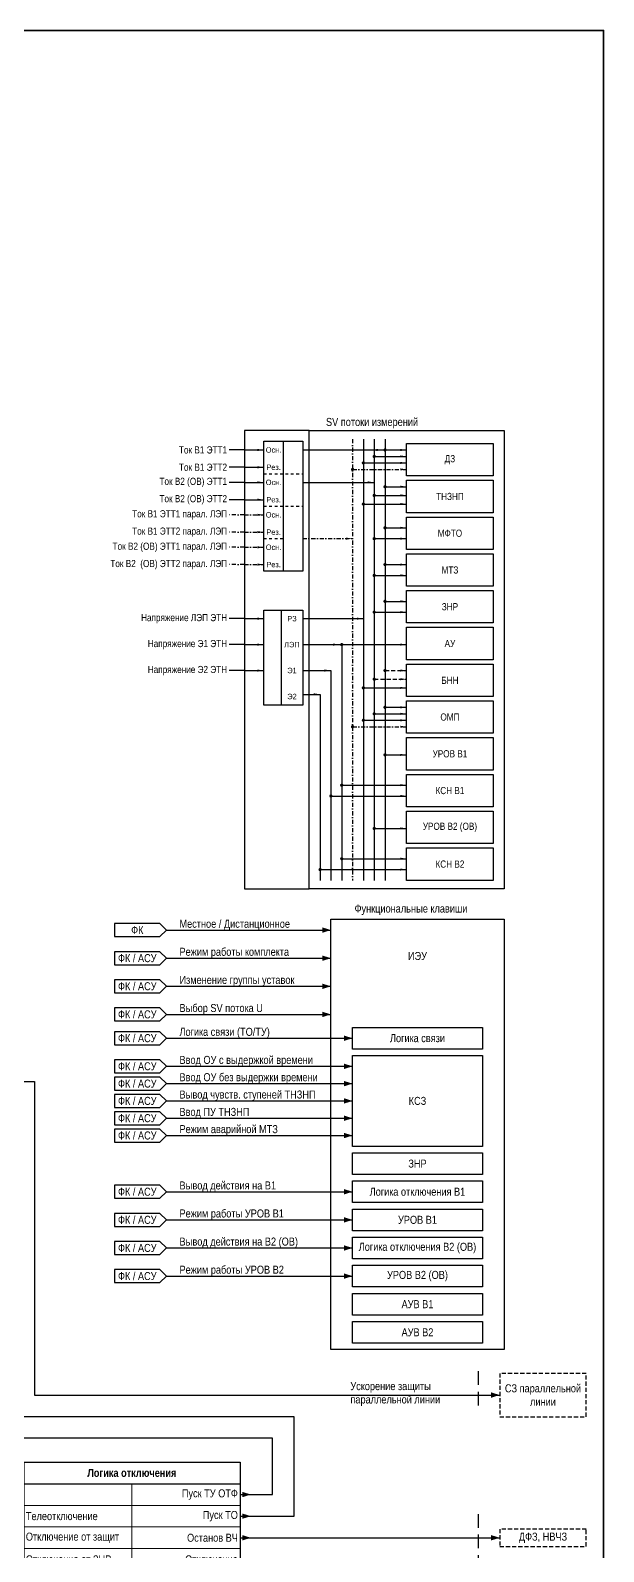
# Model space of a CAD drawing. Header units: millimetres. Extents: x -14593 to 14732, y -17400 to 5232.
# Drawn here: x 5458 to 5723, y -6422 to -5719 of the extents above; entities that cross this region are included whole.
import ezdxf

# ---------------------------------------------------------------- set-up
doc = ezdxf.new("R2010")
doc.units = ezdxf.units.MM
for name, pattern in [('JIS_02_1.2', [2.5, 1.25, -1.25]), ('штриховая2', [9.525, 6.35, -3.175]), ('штрихпунктирная2', [12.7, 6.35, -3.175, 0, -3.175])]:
    doc.linetypes.add(name, pattern=pattern)
for name, color, linetype, lineweight in [('Основная', 7, 'Continuous', 30), ('Отключение_включение', 1, 'Continuous', 30), ('Цепи внешние', 84, 'Continuous', 30), ('Цепи внутренние', 5, 'Continuous', 30), ('Цепи ТН', 200, 'Continuous', 30), ('Цепи ТТ', 23, 'Continuous', 30), ('Цепи ТТ  других присоединений', 23, 'штрихпунктирная2', 30), ('Цепь - ФК и АСУ', 132, 'Continuous', 30)]:
    doc.layers.add(name, color=color, linetype=linetype, lineweight=lineweight)
doc.layers.add('Рамка', color=8, linetype='Continuous', lineweight=35, plot=False)
doc.styles.add('Narrow', font='ARIALN.TTF')
doc.styles.add('Табл дан', font='ARIALN.TTF')
doc.styles.add('Табл загол', font='ARIALNB.TTF')

# ---------------------------------------------------------------- blocks, each defined once
blk = doc.blocks.new('*T428')
at = {"layer": 'Основная', "color": 0, "linetype": 'ByBlock', "lineweight": -2, "transparency": 16777216}
for p, q in [((0, 0), (100, 0)), ((0, 0), (0, -10)), ((100, 0), (100, -10))]:
    blk.add_line(p, q, dxfattribs=at)
at = {"layer": 'Основная', "color": 0, "linetype": 'ByBlock', "lineweight": 30, "transparency": 16777216}
for p, q in [((0, -10), (100, -10)), ((0, -10), (0, -70)), ((100, -10), (100, -70)), ((0, -70), (100, -70))]:
    blk.add_line(p, q, dxfattribs=at)
at = {"layer": 'Основная', "color": 0, "linetype": 'ByBlock', "lineweight": 18, "transparency": 16777216}
for p, q in [((50, -10), (50, -70)), ((0, -20), (100, -20)), ((0, -30), (100, -30)), ((0, -40), (100, -40)), ((0, -50), (100, -50)), ((50, -60), (100, -60))]:
    blk.add_line(p, q, dxfattribs=at)
at = {"layer": 'Основная', "color": 0, "transparency": 16777216, "char_height": 3.7}
for s, insert, width, attachment_point, style in [('{\\C256;Логика отключения}', (50, -5), 97, 5, 'Табл загол'), ('Пуск ТУ ОТФ', (99, -15), 48, 6, 'Табл дан'), ('Телеотключение', (1, -25), 48, 4, 'Табл дан'), ('Пуск ТО', (99, -25), 48, 6, 'Табл дан'), ('{\\C256;Отключение от защит}', (1, -35), 48, 4, 'Табл дан'), ('Останов ВЧ', (99, -35), 48, 6, 'Табл дан'), ('Отключение от ЗНР', (1, -45), 48, 4, 'Табл дан'), ('Отключение', (99, -45), 48, 6, 'Табл дан'), ('Запрет АПВ', (99, -55), 48, 6, 'Табл дан'), ('Отключение от УРОВ', (1, -60), 48, 4, 'Табл дан')]:
    blk.add_mtext(s, dxfattribs=dict(at, insert=insert, width=width, attachment_point=attachment_point, style=style))
blk = doc.blocks.new('Point')
at = {"layer": 'Основная', "color": 0, "const_width": 1.5}
blk.add_lwpolyline([(-0.75, 0, 1), (0.75, 0, 1)], format="xyb", close=True, dxfattribs=at)

msp = doc.modelspace()

# ---------------------------------------------------------------- linework, layer by layer
at = {"layer": 'Основная', "ltscale": 0.3}
msp.add_lwpolyline([(5587, -5904), (5557, -5904), (5557, -6116), (5587, -6116)], dxfattribs=at)
for points in [[(5587, -5904), (5677, -5904), (5677, -6116), (5587, -6116)], [(5607, -6180), (5667, -6180), (5667, -6190), (5607, -6190)], [(5607, -6193), (5667, -6193), (5667, -6235), (5607, -6235)], [(5607, -6238), (5667, -6238), (5667, -6248), (5607, -6248)], [(5607, -6251), (5667, -6251), (5667, -6261), (5607, -6261)], [(5607, -6264), (5667, -6264), (5667, -6274), (5607, -6274)], [(5607, -6277), (5667, -6277), (5667, -6287), (5607, -6287)], [(5607, -6290), (5667, -6290), (5667, -6300), (5607, -6300)], [(5607, -6303), (5667, -6303), (5667, -6313), (5607, -6313)], [(5607, -6316), (5667, -6316), (5667, -6326), (5607, -6326)]]:
    msp.add_lwpolyline(points, close=True, dxfattribs=at)
at = {"layer": 'Основная'}
for points in [[(5632, -5910), (5672, -5910), (5672, -5925), (5632, -5925)], [(5632, -5927), (5672, -5927), (5672, -5942), (5632, -5942)], [(5632, -5944), (5672, -5944), (5672, -5959), (5632, -5959)], [(5632, -5961), (5672, -5961), (5672, -5976), (5632, -5976)], [(5632, -5978), (5672, -5978), (5672, -5993), (5632, -5993)], [(5632, -5995), (5672, -5995), (5672, -6010), (5632, -6010)], [(5632, -6012), (5672, -6012), (5672, -6027), (5632, -6027)], [(5632, -6029), (5672, -6029), (5672, -6044), (5632, -6044)], [(5632, -6046), (5672, -6046), (5672, -6061), (5632, -6061)], [(5632, -6063), (5672, -6063), (5672, -6078), (5632, -6078)], [(5632, -6080), (5672, -6080), (5672, -6095), (5632, -6095)], [(5632, -6097), (5672, -6097), (5672, -6112), (5632, -6112)], [(5597, -6130), (5677, -6130), (5677, -6329), (5597, -6329)]]:
    msp.add_lwpolyline(points, close=True, dxfattribs=at)
at = {"layer": 'Отключение_включение', "ltscale": 0.3}
for points in [[(5580, -6360), (5440, -6360)], [(5580, -6406), (5580, -6360)], [(5555, -6406), (5580, -6406)]]:
    msp.add_lwpolyline(points, dxfattribs=at)
msp.add_lwpolyline([(5560, -6406, 0, 2.5, 0), (5556, -6406, 0, 0, 0)], format="xyseb", dxfattribs=at)
at = {"layer": 'Рамка', "color": 1}
msp.add_lwpolyline([(4989, -5719), (5723, -5719), (5723, -7016), (4989, -7016)], close=True, dxfattribs=at)
at = {"layer": 'Цепи внешние'}
for points in [[(5365, -6205), (5460, -6205)], [(5460, -6350), (5675, -6350)], [(5555, -6416), (5675, -6416)]]:
    msp.add_lwpolyline(points, dxfattribs=at)
at = {"layer": 'Цепи внешние', "ltscale": 0.3}
msp.add_lwpolyline([(5460, -6205), (5460, -6350)], dxfattribs=at)
at = {"layer": 'Цепи внешние', "linetype": 'штриховая2', "ltscale": 0.3}
for points in [[(5715, -6340), (5675, -6340), (5675, -6360), (5715, -6360)], [(5715, -6412), (5675, -6412), (5675, -6420), (5715, -6420)]]:
    msp.add_lwpolyline(points, close=True, dxfattribs=at)
at = {"layer": 'Цепи внешние', "ltscale": 0.3}
for points in [[(5675, -6350, 0, 2.5, 0), (5671, -6350, 0, 0, 0)], [(5560, -6416, 0, 2.5, 0), (5556, -6416, 0, 0, 0)], [(5675, -6416, 0, 2.5, 0), (5671, -6416, 0, 0, 0)]]:
    msp.add_lwpolyline(points, format="xyseb", dxfattribs=at)
at = {"layer": 'Цепи внутренние', "linetype": 'штриховая2'}
for points in [[(5665, -6339), (5665, -6358)], [(5665, -6405), (5665, -6725)]]:
    msp.add_lwpolyline(points, dxfattribs=at)
at = {"layer": 'Цепи внутренние'}
for points in [[(5570, -6370), (5430, -6370)], [(5570, -6396), (5570, -6370)], [(5555, -6396), (5570, -6396)]]:
    msp.add_lwpolyline(points, dxfattribs=at)
at = {"layer": 'Цепи внутренние', "ltscale": 0.3}
msp.add_lwpolyline([(5560, -6396, 0, 2.5, 0), (5556, -6396, 0, 0, 0)], format="xyseb", dxfattribs=at)
at = {"layer": 'Цепи ТН', "ltscale": 0.3}
for points in [[(5612, -5908), (5612, -6112)], [(5612, -5919), (5632, -5919)], [(5612, -5938), (5632, -5938)], [(5557, -5991), (5550, -5991)], [(5557, -5991), (5566, -5991)], [(5584, -5991), (5612, -5991)], [(5557, -6003), (5550, -6003)], [(5557, -6003), (5566, -6003)], [(5584, -6003), (5602, -6003)], [(5602, -6003), (5602, -6112)], [(5602, -6003), (5632, -6003)], [(5557, -6015), (5550, -6015)], [(5557, -6015), (5566, -6015)], [(5584, -6015), (5597, -6015)], [(5597, -6015), (5597, -6112)], [(5584, -6026), (5592, -6026)], [(5592, -6026), (5592, -6112)], [(5612, -6023), (5632, -6023)], [(5612, -6038), (5632, -6038)], [(5602, -6068), (5632, -6068)], [(5597, -6073), (5632, -6073)], [(5602, -6102), (5632, -6102)], [(5592, -6107), (5632, -6107)]]:
    msp.add_lwpolyline(points, dxfattribs=at)
at = {"layer": 'Цепи ТН'}
for points in [[(5632, -5919, 0, 1, 0), (5629, -5919, 0, 0, 0)], [(5632, -5938, 0, 1, 0), (5629, -5938, 0, 0, 0)], [(5566, -5991, 0, 1, 0), (5563, -5991, 0, 0, 0)], [(5612, -5991, 0, 1, 0), (5609, -5991, 0, 0, 0)], [(5566, -6003, 0, 1, 0), (5563, -6003, 0, 0, 0)], [(5601, -6003, 0, 1, 0), (5598, -6003, 0, 0, 0)], [(5632, -6003, 0, 1, 0), (5629, -6003, 0, 0, 0)], [(5566, -6015, 0, 1, 0), (5563, -6015, 0, 0, 0)], [(5597, -6015, 0, 1, 0), (5594, -6015, 0, 0, 0)], [(5592, -6026, 0, 1, 0), (5589, -6026, 0, 0, 0)], [(5632, -6023, 0, 1, 0), (5629, -6023, 0, 0, 0)], [(5632, -6038, 0, 1, 0), (5629, -6038, 0, 0, 0)], [(5632, -6068, 0, 1, 0), (5629, -6068, 0, 0, 0)], [(5632, -6073, 0, 1, 0), (5629, -6073, 0, 0, 0)], [(5632, -6102, 0, 1, 0), (5629, -6102, 0, 0, 0)], [(5632, -6107, 0, 1, 0), (5629, -6107, 0, 0, 0)]]:
    msp.add_lwpolyline(points, format="xyseb", dxfattribs=at)
at = {"layer": 'Цепи ТН', "ltscale": 0.3}
msp.add_lwpolyline([(5566, -5987), (5584, -5987), (5584, -6031), (5566, -6031)], close=True, dxfattribs=at)
at = {"layer": 'Цепи ТН'}
msp.add_lwpolyline([(5574, -5987), (5574, -6031)], dxfattribs=at)
at = {"layer": 'Цепи ТТ', "ltscale": 0.3}
for points in [[(5617, -5908), (5617, -6112)], [(5622, -5908), (5622, -6112)], [(5557, -5913), (5550, -5913)], [(5557, -5913), (5550, -5913)], [(5557, -5913), (5566, -5913)], [(5584, -5913), (5622, -5913)], [(5622, -5913), (5632, -5913)], [(5557, -5921), (5550, -5921)], [(5557, -5921), (5566, -5921)], [(5617, -5916), (5632, -5916)], [(5557, -5928), (5550, -5928)], [(5557, -5928), (5566, -5928)], [(5584, -5928), (5617, -5928)], [(5557, -5936), (5550, -5936)], [(5557, -5936), (5566, -5936)], [(5617, -5934), (5632, -5934)], [(5622, -5930), (5632, -5930)], [(5622, -5949), (5632, -5949)], [(5617, -5954), (5632, -5954)], [(5617, -5971), (5632, -5971)], [(5622, -5966), (5632, -5966)], [(5622, -5983), (5632, -5983)], [(5617, -5988), (5632, -5988)], [(5622, -6032), (5632, -6032)], [(5617, -6035), (5632, -6035)], [(5622, -6054), (5632, -6054)], [(5617, -6088), (5632, -6088)]]:
    msp.add_lwpolyline(points, dxfattribs=at)
msp.add_lwpolyline([(5566, -5909), (5584, -5909), (5584, -5969), (5566, -5969)], close=True, dxfattribs=at)
at = {"layer": 'Цепи ТТ'}
msp.add_lwpolyline([(5575, -5909), (5575, -5969)], dxfattribs=at)
for points in [[(5621, -5913, 0, 1, 0), (5618, -5913, 0, 0, 0)], [(5632, -5913, 0, 1, 0), (5629, -5913, 0, 0, 0)], [(5632, -5916, 0, 1, 0), (5629, -5916, 0, 0, 0)], [(5617, -5928, 0, 1, 0), (5614, -5928, 0, 0, 0)], [(5632, -5930, 0, 1, 0), (5629, -5930, 0, 0, 0)], [(5632, -5934, 0, 1, 0), (5629, -5934, 0, 0, 0)], [(5632, -5949, 0, 1, 0), (5629, -5949, 0, 0, 0)], [(5632, -5954, 0, 1, 0), (5629, -5954, 0, 0, 0)], [(5632, -5966, 0, 1, 0), (5629, -5966, 0, 0, 0)], [(5632, -5971, 0, 1, 0), (5629, -5971, 0, 0, 0)], [(5632, -5983, 0, 1, 0), (5629, -5983, 0, 0, 0)], [(5632, -5988, 0, 1, 0), (5629, -5988, 0, 0, 0)], [(5632, -6032, 0, 1, 0), (5629, -6032, 0, 0, 0)], [(5632, -6035, 0, 1, 0), (5629, -6035, 0, 0, 0)], [(5632, -6054, 0, 1, 0), (5629, -6054, 0, 0, 0)], [(5632, -6088, 0, 1, 0), (5629, -6088, 0, 0, 0)]]:
    msp.add_lwpolyline(points, format="xyseb", dxfattribs=at)
at = {"layer": 'Цепи ТТ', "linetype": 'JIS_02_1.2'}
for points in [[(5566, -5924), (5584, -5924)], [(5566, -5939), (5584, -5939)], [(5566, -5954), (5575, -5954)]]:
    msp.add_lwpolyline(points, dxfattribs=at)
at = {"layer": 'Цепи ТТ', "linetype": 'штриховая2', "ltscale": 0.3}
for points in [[(5617, -6019), (5632, -6019)], [(5622, -6015), (5632, -6015)]]:
    msp.add_lwpolyline(points, dxfattribs=at)
at = {"layer": 'Цепи ТТ', "linetype": 'штриховая2'}
for points in [[(5632, -6015, 0, 1, 0), (5629, -6015, 0, 0, 0)], [(5632, -6019, 0, 1, 0), (5629, -6019, 0, 0, 0)]]:
    msp.add_lwpolyline(points, format="xyseb", dxfattribs=at)
at = {"layer": 'Цепи ТТ  других присоединений', "ltscale": 0.3}
for points in [[(5607, -5908), (5607, -6112)], [(5607, -5922), (5632, -5922)], [(5557, -5943), (5550, -5943)], [(5557, -5943), (5550, -5943)], [(5557, -5943), (5566, -5943)], [(5557, -5951), (5550, -5951)], [(5557, -5951), (5566, -5951)], [(5584, -5954), (5607, -5954)], [(5557, -5958), (5550, -5958)], [(5557, -5958), (5550, -5958)], [(5557, -5958), (5566, -5958)], [(5557, -5966), (5550, -5966)], [(5557, -5966), (5566, -5966)], [(5607, -6041), (5632, -6041)]]:
    msp.add_lwpolyline(points, dxfattribs=at)
at = {"layer": 'Цепи ТТ  других присоединений'}
for points in [[(5566, -5913, 0, 1, 0), (5563, -5913, 0, 0, 0)], [(5566, -5921, 0, 1, 0), (5563, -5921, 0, 0, 0)], [(5632, -5922, 0, 1, 0), (5629, -5922, 0, 0, 0)], [(5566, -5928, 0, 1, 0), (5563, -5928, 0, 0, 0)], [(5566, -5936, 0, 1, 0), (5563, -5936, 0, 0, 0)], [(5566, -5943, 0, 1, 0), (5563, -5943, 0, 0, 0)], [(5566, -5951, 0, 1, 0), (5563, -5951, 0, 0, 0)], [(5566, -5958, 0, 1, 0), (5563, -5958, 0, 0, 0)], [(5607, -5954, 0, 1, 0), (5604, -5954, 0, 0, 0)], [(5566, -5966, 0, 1, 0), (5563, -5966, 0, 0, 0)], [(5632, -6041, 0, 1, 0), (5629, -6041, 0, 0, 0)]]:
    msp.add_lwpolyline(points, format="xyseb", dxfattribs=at)
at = {"layer": 'Цепь - ФК и АСУ', "ltscale": 0.3}
for points in [[(5521, -6135), (5518, -6132), (5497, -6132), (5497, -6138), (5518, -6138), (5521, -6135)], [(5521, -6148), (5518, -6145), (5497, -6145), (5497, -6151), (5518, -6151), (5521, -6148)], [(5521, -6161), (5518, -6158), (5497, -6158), (5497, -6164), (5518, -6164), (5521, -6161)], [(5521, -6174), (5518, -6171), (5497, -6171), (5497, -6177), (5518, -6177), (5521, -6174)], [(5521, -6185), (5518, -6182), (5497, -6182), (5497, -6188), (5518, -6188), (5521, -6185)], [(5521, -6198), (5518, -6195), (5497, -6195), (5497, -6201), (5518, -6201), (5521, -6198)], [(5521, -6206), (5518, -6203), (5497, -6203), (5497, -6209), (5518, -6209), (5521, -6206)], [(5521, -6214), (5518, -6211), (5497, -6211), (5497, -6217), (5518, -6217), (5521, -6214)], [(5521, -6222), (5518, -6219), (5497, -6219), (5497, -6225), (5518, -6225), (5521, -6222)], [(5521, -6230), (5518, -6227), (5497, -6227), (5497, -6233), (5518, -6233), (5521, -6230)], [(5521, -6256), (5518, -6253), (5497, -6253), (5497, -6259), (5518, -6259), (5521, -6256)], [(5521, -6269), (5518, -6266), (5497, -6266), (5497, -6272), (5518, -6272), (5521, -6269)], [(5521, -6282), (5518, -6279), (5497, -6279), (5497, -6285), (5518, -6285), (5521, -6282)], [(5521, -6295), (5518, -6292), (5497, -6292), (5497, -6298), (5518, -6298), (5521, -6295)]]:
    msp.add_lwpolyline(points, dxfattribs=at)
at = {"layer": 'Цепь - ФК и АСУ'}
for points in [[(5521, -6135), (5597, -6135)], [(5521, -6148), (5597, -6148)], [(5521, -6161), (5597, -6161)], [(5521, -6174), (5597, -6174)], [(5521, -6185), (5607, -6185)], [(5521, -6198), (5607, -6198)], [(5521, -6206), (5607, -6206)], [(5521, -6214), (5607, -6214)], [(5521, -6222), (5607, -6222)], [(5521, -6230), (5607, -6230)], [(5521, -6256), (5607, -6256)], [(5521, -6269), (5607, -6269)], [(5521, -6282), (5607, -6282)], [(5521, -6295), (5607, -6295)]]:
    msp.add_lwpolyline(points, dxfattribs=at)
at = {"layer": 'Цепь - ФК и АСУ', "ltscale": 0.3}
for points in [[(5597, -6135, 0, 2.5, 0), (5593, -6135, 0, 0, 0)], [(5597, -6148, 0, 2.5, 0), (5593, -6148, 0, 0, 0)], [(5597, -6161, 0, 2.5, 0), (5593, -6161, 0, 0, 0)], [(5597, -6174, 0, 2.5, 0), (5593, -6174, 0, 0, 0)], [(5607, -6185, 0, 2.5, 0), (5603, -6185, 0, 0, 0)], [(5607, -6198, 0, 2.5, 0), (5603, -6198, 0, 0, 0)], [(5607, -6206, 0, 2.5, 0), (5603, -6206, 0, 0, 0)], [(5607, -6214, 0, 2.5, 0), (5603, -6214, 0, 0, 0)], [(5607, -6222, 0, 2.5, 0), (5603, -6222, 0, 0, 0)], [(5607, -6230, 0, 2.5, 0), (5603, -6230, 0, 0, 0)], [(5607, -6256, 0, 2.5, 0), (5603, -6256, 0, 0, 0)], [(5607, -6269, 0, 2.5, 0), (5603, -6269, 0, 0, 0)], [(5607, -6282, 0, 2.5, 0), (5603, -6282, 0, 0, 0)], [(5607, -6295, 0, 2.5, 0), (5603, -6295, 0, 0, 0)]]:
    msp.add_lwpolyline(points, format="xyseb", dxfattribs=at)

# ---------------------------------------------------------------- block references
msp.add_blockref('*T428', (5455, -6381))
at = {"layer": 'Цепи ТН', "xscale": 0.5, "yscale": 0.5, "zscale": 0.5}
for p in [(5612, -5919), (5612, -5938), (5602, -6003), (5612, -6023), (5612, -6038), (5602, -6068), (5597, -6073), (5602, -6102), (5592, -6107)]:
    msp.add_blockref('Point', p, dxfattribs=at)
at = {"layer": 'Цепи ТТ', "xscale": 0.5, "yscale": 0.5, "zscale": 0.5}
for p in [(5617, -5916), (5622, -5913), (5607, -5922), (5622, -5930), (5617, -5934), (5622, -5949), (5617, -5954), (5617, -5971), (5622, -5966), (5622, -5983), (5617, -5988), (5617, -6019), (5622, -6015), (5617, -6035), (5622, -6032), (5607, -6041), (5622, -6054), (5617, -6088)]:
    msp.add_blockref('Point', p, dxfattribs=at)

# ---------------------------------------------------------------- texts
at = {"layer": 'Основная', "style": 'Narrow'}
for s, insert, char_height, width, attachment_point in [('SV потоки измерений', (5616, -5903), 3.7, 89, 8), ('Ток В1 ЭТТ1', (5549, -5913), 3.3, 71.4983, 6), ('ДЗ', (5652, -5917.5), 3.3, 40, 5), ('Ток В1 ЭТТ2', (5549, -5921), 3.3, 71.4983, 6), ('Ток В2 (ОВ) ЭТТ1', (5549, -5928), 3.3, 71.4983, 6), ('Ток В2 (ОВ) ЭТТ2', (5549, -5936), 3.3, 71.4983, 6), ('ТНЗНП', (5652, -5934.5), 3.3, 40, 5), ('Ток В1 ЭТТ1 парал. ЛЭП', (5549, -5943), 3.3, 71.4983, 6), ('Ток В1 ЭТТ2 парал. ЛЭП', (5549, -5951), 3.3, 71.4983, 6), ('МФТО', (5652, -5951.5), 3.3, 40, 5), ('Ток В2 (ОВ) ЭТТ1 парал. ЛЭП', (5549, -5958), 3.3, 71.4983, 6), ('Ток В2  (ОВ) ЭТТ2 парал. ЛЭП', (5549, -5966), 3.3, 71.4983, 6), ('МТЗ', (5652, -5968.5), 3.3, 40, 5), ('ЗНР', (5652, -5985.5), 3.3, 40, 5), ('Напряжение ЛЭП ЭТН', (5549, -5991), 3.3, 71.4983, 6), ('Напряжение Э1 ЭТН', (5549, -6003), 3.3, 71.4983, 6), ('АУ', (5652, -6002.5), 3.3, 40, 5), ('Напряжение Э2 ЭТН', (5549, -6015), 3.3, 71.4983, 6), ('БНН', (5652, -6019.5), 3.3, 40, 5), ('ОМП', (5652, -6036.5), 3.3, 40, 5), ('УРОВ В1', (5652, -6053.5), 3.3, 40, 5), ('КСН В1', (5652, -6070.5), 3.3, 40, 5), ('УРОВ В2 (ОВ)', (5652, -6087.5), 3.3, 40, 5), ('КСН В2', (5652, -6104.5), 3.3, 40.2656, 5), ('Функциональные клавиши', (5634, -6128), 3.7, 94, 8), ('ФК', (5507.5, -6135), 3.7, 21, 5), ('Местное / Дистанционное', (5527, -6135), 3.7, 89, 7), ('ФК / АСУ', (5507.5, -6148), 3.7, 21, 5), ('Режим работы комплекта', (5527, -6148), 3.7, 89, 7), ('ИЭУ', (5637, -6147), 3.7, 80, 5), ('ФК / АСУ', (5507.5, -6161), 3.7, 21, 5), ('Изменение группы уставок', (5527, -6161), 3.7, 89, 7), ('ФК / АСУ', (5507.5, -6174), 3.7, 21, 5), ('Выбор SV потока U', (5527, -6174), 3.7, 89, 7), ('Логика связи (ТО/ТУ)', (5527, -6185), 3.7, 89, 7), ('ФК / АСУ', (5507.5, -6185), 3.7, 21, 5), ('Логика связи', (5637, -6185), 3.7, 60, 5), ('ФК / АСУ', (5507.5, -6198), 3.7, 21, 5), ('Ввод ОУ с выдержкой времени', (5527, -6198), 3.7, 99, 7), ('Ввод ОУ без выдержки времени', (5527, -6206), 3.7, 99, 7), ('ФК / АСУ', (5507.5, -6206), 3.7, 21, 5), ('Вывод чувств. ступеней ТНЗНП', (5527, -6214), 3.7, 99, 7), ('ФК / АСУ', (5507.5, -6214), 3.7, 21, 5), ('Ввод ПУ ТНЗНП', (5527, -6222), 3.7, 99, 7), ('КСЗ', (5637, -6214), 3.7, 60, 5), ('ФК / АСУ', (5507.5, -6222), 3.7, 21, 5), ('ФК / АСУ', (5507.5, -6230), 3.7, 21, 5), ('Режим аварийной МТЗ', (5527, -6230), 3.7, 99, 7), ('ЗНР', (5637, -6243), 3.7, 60, 5), ('Вывод действия на В1', (5527, -6256), 3.7, 68, 7), ('ФК / АСУ', (5507.5, -6256), 3.7, 21, 5), ('Логика отключения В1', (5637, -6256), 3.7, 60, 5), ('ФК / АСУ', (5507.5, -6269), 3.7, 21, 5), ('Режим работы УРОВ В1', (5527, -6269), 3.7, 68, 7), ('УРОВ В1', (5637, -6269), 3.7, 60, 5), ('ФК / АСУ', (5507.5, -6282), 3.7, 21, 5), ('Вывод действия на В2 (ОВ)', (5527, -6282), 3.7, 68, 7), ('Логика отключения В2 (ОВ)', (5637, -6282), 3.7, 60, 5), ('ФК / АСУ', (5507.5, -6295), 3.7, 21, 5), ('Режим работы УРОВ В2', (5527, -6295), 3.7, 68, 7), ('УРОВ В2 (ОВ)', (5637, -6295), 3.7, 60, 5), ('АУВ В1', (5637, -6308), 3.7, 60, 5), ('АУВ В2', (5637, -6321), 3.7, 60, 5), ('Ускорение защиты параллельной линии', (5606, -6355), 3.7, 46, 7), ('СЗ параллельной линии', (5695, -6350), 3.7, 40, 5), ('ДФЗ, НВЧЗ', (5695, -6416), 3.7, 40, 5)]:
    msp.add_mtext(s, dxfattribs=dict(at, insert=insert, char_height=char_height, width=width, attachment_point=attachment_point))
at = {"layer": 'Основная', "char_height": 2.5, "attachment_point": 5, "line_spacing_factor": 0.909091, "style": 'Narrow'}
for s, insert, width in [('Осн.', (5570.5, -5913), 9), ('Рез.', (5570.5, -5921), 9), ('Осн.', (5570.5, -5928), 9), ('Рез.', (5570.5, -5936), 9), ('Осн.', (5570.5, -5943), 9), ('Рез.', (5570.5, -5951), 9), ('Осн.', (5570.5, -5958), 9), ('Рез.', (5570.5, -5966), 9), ('РЗ', (5579, -5991), 10), ('ЛЭП', (5579, -6003), 10), ('Э1', (5579, -6015), 10), ('Э2', (5579, -6027), 10)]:
    msp.add_mtext(s, dxfattribs=dict(at, insert=insert, width=width))

doc.saveas('drawing.dxf')
